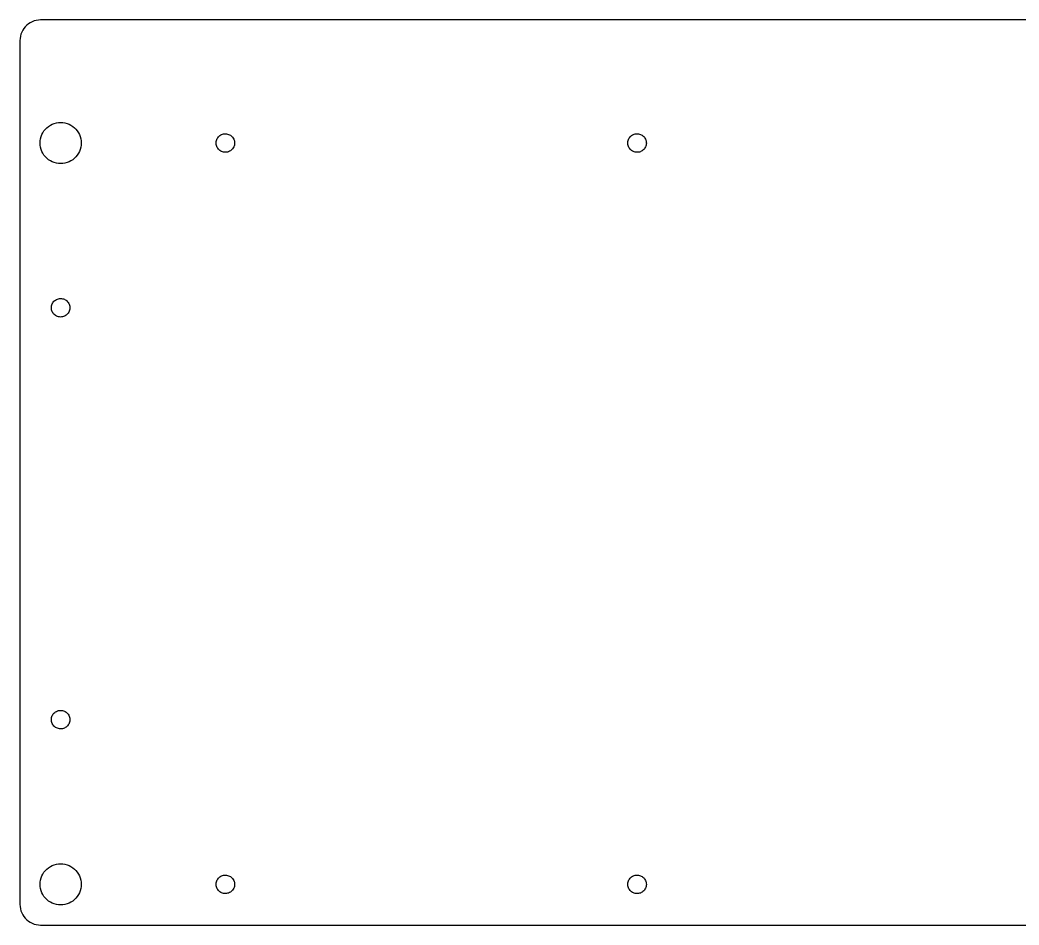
# Model space of a CAD drawing. Header units: metres. Extents: x -250 to 250, y -110 to 110.
# Drawn here: x -249.9 to -7.2, y -109.9 to 109.9 of the extents above; entities that cross this region are included whole.
import ezdxf

# ---------------------------------------------------------------- set-up
doc = ezdxf.new("R2010")
doc.units = ezdxf.units.M

msp = doc.modelspace()

# ---------------------------------------------------------------- linework, layer by layer
for p, q in [((-247.375, 109.205), (-247.814, 108.92)), ((-246.909, 109.443), (-247.375, 109.205)), ((-246.42, 109.63), (-246.909, 109.443)), ((-245.915, 109.766), (-246.42, 109.63)), ((-245.398, 109.848), (-245.915, 109.766)), ((-244.875, 109.875), (-245.398, 109.848)), ((244.875, 109.875), (-244.875, 109.875)), ((-249.443, 106.909), (-249.63, 106.42)), ((-249.205, 107.375), (-249.443, 106.909)), ((-248.92, 107.814), (-249.205, 107.375)), ((-248.591, 108.221), (-248.92, 107.814)), ((-248.221, 108.591), (-248.591, 108.221)), ((-247.814, 108.92), (-248.221, 108.591)), ((-249.848, 105.398), (-249.875, 104.875)), ((-249.875, 104.875), (-249.875, -104.875)), ((-249.766, 105.915), (-249.848, 105.398)), ((-249.63, 106.42), (-249.766, 105.915)), ((-241.04, 84.8907), (-240.523, 84.9726)), ((-240.523, 84.9726), (-240, 85)), ((-240, 85), (-239.477, 84.9726)), ((-239.477, 84.9726), (-238.96, 84.8907)), ((-244.568, 82.0337), (-244.33, 82.5)), ((-244.33, 82.5), (-244.045, 82.9389)), ((-244.045, 82.9389), (-243.716, 83.3456)), ((-243.716, 83.3456), (-243.346, 83.7157)), ((-243.346, 83.7157), (-242.939, 84.0451)), ((-242.939, 84.0451), (-242.5, 84.3301)), ((-242.5, 84.3301), (-242.034, 84.5677)), ((-242.034, 84.5677), (-241.545, 84.7553)), ((-241.545, 84.7553), (-241.04, 84.8907)), ((-238.96, 84.8907), (-238.455, 84.7553)), ((-238.455, 84.7553), (-237.966, 84.5677)), ((-237.966, 84.5677), (-237.5, 84.3301)), ((-237.5, 84.3301), (-237.061, 84.0451)), ((-237.061, 84.0451), (-236.654, 83.7157)), ((-236.654, 83.7157), (-236.284, 83.3456)), ((-236.284, 83.3456), (-235.955, 82.9389)), ((-235.955, 82.9389), (-235.67, 82.5)), ((-235.67, 82.5), (-235.432, 82.0337)), ((-245, 80), (-244.973, 80.5226)), ((-244.973, 80.5226), (-244.891, 81.0396)), ((-244.891, 81.0396), (-244.755, 81.5451)), ((-244.755, 81.5451), (-244.568, 82.0337)), ((-235.432, 82.0337), (-235.245, 81.5451)), ((-235.245, 81.5451), (-235.109, 81.0396)), ((-235.109, 81.0396), (-235.027, 80.5226)), ((-235.027, 80.5226), (-235, 80)), ((-202.247, 80.1239), (-202.219, 80.3703)), ((-202.247, 79.8761), (-202.247, 80.1239)), ((-202.219, 80.3703), (-202.165, 80.6122)), ((-202.165, 80.6122), (-202.085, 80.8467)), ((-202.085, 80.8467), (-201.979, 81.0709)), ((-201.979, 81.0709), (-201.849, 81.2821)), ((-201.849, 81.2821), (-201.697, 81.4777)), ((-201.697, 81.4777), (-201.524, 81.6554)), ((-201.524, 81.6554), (-201.333, 81.813)), ((-201.333, 81.813), (-201.125, 81.9485)), ((-201.125, 81.9485), (-200.904, 82.0605)), ((-200.904, 82.0605), (-200.672, 82.1474)), ((-200.672, 82.1474), (-200.431, 82.2083)), ((-200.431, 82.2083), (-200.186, 82.2423)), ((-200.186, 82.2423), (-199.938, 82.2491)), ((-199.938, 82.2491), (-199.691, 82.2287)), ((-199.691, 82.2287), (-199.448, 82.1812)), ((-199.448, 82.1812), (-199.211, 82.1071)), ((-199.211, 82.1071), (-198.984, 82.0076)), ((-198.984, 82.0076), (-198.769, 81.8836)), ((-198.769, 81.8836), (-198.57, 81.7368)), ((-198.57, 81.7368), (-198.387, 81.5689)), ((-198.387, 81.5689), (-198.224, 81.382)), ((-198.224, 81.382), (-198.083, 81.1783)), ((-198.083, 81.1783), (-197.965, 80.9602)), ((-197.965, 80.9602), (-197.872, 80.7306)), ((-197.872, 80.7306), (-197.804, 80.492)), ((-197.804, 80.492), (-197.764, 80.2475)), ((-197.764, 80.2475), (-197.75, 80)), ((-102.247, 80.1239), (-102.219, 80.3703)), ((-102.247, 79.8761), (-102.247, 80.1239)), ((-102.219, 80.3703), (-102.165, 80.6122)), ((-102.165, 80.6122), (-102.085, 80.8467)), ((-102.085, 80.8467), (-101.979, 81.0709)), ((-101.979, 81.0709), (-101.849, 81.2821)), ((-101.849, 81.2821), (-101.697, 81.4777)), ((-101.697, 81.4777), (-101.524, 81.6554)), ((-101.524, 81.6554), (-101.333, 81.813)), ((-101.333, 81.813), (-101.125, 81.9485)), ((-101.125, 81.9485), (-100.904, 82.0605)), ((-100.904, 82.0605), (-100.672, 82.1474)), ((-100.672, 82.1474), (-100.431, 82.2083)), ((-100.431, 82.2083), (-100.186, 82.2423)), ((-100.186, 82.2423), (-99.938, 82.2491)), ((-99.938, 82.2491), (-99.6909, 82.2287)), ((-99.6909, 82.2287), (-99.4476, 82.1812)), ((-99.4476, 82.1812), (-99.2111, 82.1071)), ((-99.2111, 82.1071), (-98.984, 82.0076)), ((-98.984, 82.0076), (-98.7694, 81.8836)), ((-98.7694, 81.8836), (-98.5696, 81.7368)), ((-98.5696, 81.7368), (-98.3872, 81.5689)), ((-98.3872, 81.5689), (-98.2244, 81.382)), ((-98.2244, 81.382), (-98.0832, 81.1783)), ((-98.0832, 81.1783), (-97.9652, 80.9602)), ((-97.9652, 80.9602), (-97.8719, 80.7306)), ((-97.8719, 80.7306), (-97.8045, 80.492)), ((-97.8045, 80.492), (-97.7637, 80.2475)), ((-97.7637, 80.2475), (-97.75, 80)), ((-244.973, 79.4774), (-245, 80)), ((-244.891, 78.9604), (-244.973, 79.4774)), ((-244.755, 78.4549), (-244.891, 78.9604)), ((-244.568, 77.9663), (-244.755, 78.4549)), ((-244.33, 77.5), (-244.568, 77.9663)), ((-235.432, 77.9663), (-235.67, 77.5)), ((-235.245, 78.4549), (-235.432, 77.9663)), ((-235.109, 78.9604), (-235.245, 78.4549)), ((-235.027, 79.4774), (-235.109, 78.9604)), ((-235, 80), (-235.027, 79.4774)), ((-202.219, 79.6297), (-202.247, 79.8761)), ((-202.165, 79.3878), (-202.219, 79.6297)), ((-202.085, 79.1533), (-202.165, 79.3878)), ((-201.979, 78.9291), (-202.085, 79.1533)), ((-201.849, 78.7179), (-201.979, 78.9291)), ((-201.697, 78.5223), (-201.849, 78.7179)), ((-201.524, 78.3446), (-201.697, 78.5223)), ((-201.333, 78.187), (-201.524, 78.3446)), ((-201.125, 78.0514), (-201.333, 78.187)), ((-200.904, 77.9395), (-201.125, 78.0514)), ((-200.672, 77.8526), (-200.904, 77.9395)), ((-200.431, 77.7917), (-200.672, 77.8526)), ((-200.186, 77.7577), (-200.431, 77.7917)), ((-199.938, 77.7509), (-200.186, 77.7577)), ((-199.691, 77.7713), (-199.938, 77.7509)), ((-199.448, 77.8188), (-199.691, 77.7713)), ((-199.211, 77.8929), (-199.448, 77.8188)), ((-198.984, 77.9924), (-199.211, 77.8929)), ((-198.769, 78.1164), (-198.984, 77.9924)), ((-198.57, 78.2632), (-198.769, 78.1164)), ((-198.387, 78.4311), (-198.57, 78.2632)), ((-198.224, 78.618), (-198.387, 78.4311)), ((-198.083, 78.8217), (-198.224, 78.618)), ((-197.965, 79.0397), (-198.083, 78.8217)), ((-197.872, 79.2694), (-197.965, 79.0397)), ((-197.804, 79.508), (-197.872, 79.2694)), ((-197.764, 79.7525), (-197.804, 79.508)), ((-197.75, 80), (-197.764, 79.7525)), ((-102.219, 79.6297), (-102.247, 79.8761)), ((-102.165, 79.3878), (-102.219, 79.6297)), ((-102.085, 79.1533), (-102.165, 79.3878)), ((-101.979, 78.9291), (-102.085, 79.1533)), ((-101.849, 78.7179), (-101.979, 78.9291)), ((-101.697, 78.5223), (-101.849, 78.7179)), ((-101.524, 78.3446), (-101.697, 78.5223)), ((-101.333, 78.187), (-101.524, 78.3446)), ((-101.125, 78.0514), (-101.333, 78.187)), ((-100.904, 77.9395), (-101.125, 78.0514)), ((-100.672, 77.8526), (-100.904, 77.9395)), ((-100.431, 77.7917), (-100.672, 77.8526)), ((-100.186, 77.7577), (-100.431, 77.7917)), ((-99.938, 77.7509), (-100.186, 77.7577)), ((-99.6909, 77.7713), (-99.938, 77.7509)), ((-99.4476, 77.8188), (-99.6909, 77.7713)), ((-99.2111, 77.8929), (-99.4476, 77.8188)), ((-98.984, 77.9924), (-99.2111, 77.8929)), ((-98.7694, 78.1164), (-98.984, 77.9924)), ((-98.5696, 78.2632), (-98.7694, 78.1164)), ((-98.3872, 78.4311), (-98.5696, 78.2632)), ((-98.2244, 78.618), (-98.3872, 78.4311)), ((-98.0832, 78.8217), (-98.2244, 78.618)), ((-97.9652, 79.0397), (-98.0832, 78.8217)), ((-97.8719, 79.2694), (-97.9652, 79.0397)), ((-97.8045, 79.508), (-97.8719, 79.2694)), ((-97.7637, 79.7525), (-97.8045, 79.508)), ((-97.75, 80), (-97.7637, 79.7525)), ((-244.045, 77.0611), (-244.33, 77.5)), ((-243.716, 76.6543), (-244.045, 77.0611)), ((-243.346, 76.2843), (-243.716, 76.6543)), ((-242.939, 75.9549), (-243.346, 76.2843)), ((-242.5, 75.6699), (-242.939, 75.9549)), ((-242.034, 75.4323), (-242.5, 75.6699)), ((-241.545, 75.2447), (-242.034, 75.4323)), ((-241.04, 75.1093), (-241.545, 75.2447)), ((-238.455, 75.2447), (-238.96, 75.1093)), ((-237.966, 75.4323), (-238.455, 75.2447)), ((-237.5, 75.6699), (-237.966, 75.4323)), ((-237.061, 75.9549), (-237.5, 75.6699)), ((-236.654, 76.2843), (-237.061, 75.9549)), ((-236.284, 76.6543), (-236.654, 76.2843)), ((-235.955, 77.0611), (-236.284, 76.6543)), ((-235.67, 77.5), (-235.955, 77.0611)), ((-240.523, 75.0274), (-241.04, 75.1093)), ((-240, 75), (-240.523, 75.0274)), ((-239.477, 75.0274), (-240, 75)), ((-238.96, 75.1093), (-239.477, 75.0274)), ((-241.917, 41.1783), (-241.776, 41.382)), ((-241.776, 41.382), (-241.613, 41.5689)), ((-241.613, 41.5689), (-241.43, 41.7368)), ((-241.43, 41.7368), (-241.231, 41.8836)), ((-241.231, 41.8836), (-241.016, 42.0076)), ((-241.016, 42.0076), (-240.789, 42.1071)), ((-240.789, 42.1071), (-240.552, 42.1812)), ((-240.552, 42.1812), (-240.309, 42.2287)), ((-240.309, 42.2287), (-240.062, 42.2491)), ((-240.062, 42.2491), (-239.814, 42.2423)), ((-239.814, 42.2423), (-239.569, 42.2083)), ((-239.569, 42.2083), (-239.328, 42.1474)), ((-239.328, 42.1474), (-239.096, 42.0605)), ((-239.096, 42.0605), (-238.875, 41.9485)), ((-238.875, 41.9485), (-238.667, 41.813)), ((-238.667, 41.813), (-238.476, 41.6554)), ((-238.476, 41.6554), (-238.303, 41.4777)), ((-238.303, 41.4777), (-238.151, 41.2821)), ((-238.151, 41.2821), (-238.021, 41.0709)), ((-242.25, 40), (-242.236, 40.2475)), ((-242.236, 39.7525), (-242.25, 40)), ((-242.236, 40.2475), (-242.196, 40.492)), ((-242.196, 39.508), (-242.236, 39.7525)), ((-242.196, 40.492), (-242.128, 40.7306)), ((-242.128, 39.2694), (-242.196, 39.508)), ((-242.128, 40.7306), (-242.035, 40.9602)), ((-242.035, 39.0397), (-242.128, 39.2694)), ((-242.035, 40.9602), (-241.917, 41.1783)), ((-241.917, 38.8217), (-242.035, 39.0397)), ((-241.776, 38.618), (-241.917, 38.8217)), ((-238.021, 38.9291), (-238.151, 38.7179)), ((-238.021, 41.0709), (-237.915, 40.8467)), ((-237.915, 39.1533), (-238.021, 38.9291)), ((-237.915, 40.8467), (-237.835, 40.6122)), ((-237.835, 39.3878), (-237.915, 39.1533)), ((-237.835, 40.6122), (-237.781, 40.3703)), ((-237.781, 39.6297), (-237.835, 39.3878)), ((-237.781, 40.3703), (-237.753, 40.1239)), ((-237.753, 39.8761), (-237.781, 39.6297)), ((-237.753, 40.1239), (-237.753, 39.8761)), ((-241.613, 38.4311), (-241.776, 38.618)), ((-241.43, 38.2632), (-241.613, 38.4311)), ((-241.231, 38.1164), (-241.43, 38.2632)), ((-241.016, 37.9924), (-241.231, 38.1164)), ((-240.789, 37.8928), (-241.016, 37.9924)), ((-240.552, 37.8188), (-240.789, 37.8928)), ((-240.309, 37.7713), (-240.552, 37.8188)), ((-240.062, 37.7509), (-240.309, 37.7713)), ((-239.814, 37.7577), (-240.062, 37.7509)), ((-239.569, 37.7917), (-239.814, 37.7577)), ((-239.328, 37.8526), (-239.569, 37.7917)), ((-239.096, 37.9395), (-239.328, 37.8526)), ((-238.875, 38.0514), (-239.096, 37.9395)), ((-238.667, 38.187), (-238.875, 38.0514)), ((-238.476, 38.3446), (-238.667, 38.187)), ((-238.303, 38.5223), (-238.476, 38.3446)), ((-238.151, 38.7179), (-238.303, 38.5223)), ((-241.43, -58.2632), (-241.231, -58.1164)), ((-241.231, -58.1164), (-241.016, -57.9924)), ((-241.016, -57.9924), (-240.789, -57.8928)), ((-240.789, -57.8928), (-240.552, -57.8188)), ((-240.552, -57.8188), (-240.309, -57.7713)), ((-240.309, -57.7713), (-240.062, -57.7509)), ((-240.062, -57.7509), (-239.814, -57.7577)), ((-239.814, -57.7577), (-239.569, -57.7917)), ((-239.569, -57.7917), (-239.328, -57.8526)), ((-239.328, -57.8526), (-239.096, -57.9395)), ((-239.096, -57.9395), (-238.875, -58.0514)), ((-238.875, -58.0514), (-238.667, -58.187)), ((-238.667, -58.187), (-238.476, -58.3446)), ((-242.25, -60), (-242.236, -59.7525)), ((-242.236, -60.2475), (-242.25, -60)), ((-242.236, -59.7525), (-242.196, -59.508)), ((-242.196, -60.492), (-242.236, -60.2475)), ((-242.196, -59.508), (-242.128, -59.2694)), ((-242.128, -60.7306), (-242.196, -60.492)), ((-242.128, -59.2694), (-242.035, -59.0397)), ((-242.035, -59.0397), (-241.917, -58.8217)), ((-241.917, -58.8217), (-241.776, -58.618)), ((-241.776, -58.618), (-241.613, -58.4311)), ((-241.613, -58.4311), (-241.43, -58.2632)), ((-238.476, -58.3446), (-238.303, -58.5223)), ((-238.303, -58.5223), (-238.151, -58.7179)), ((-238.151, -58.7179), (-238.021, -58.9291)), ((-238.021, -58.9291), (-237.915, -59.1533)), ((-237.915, -59.1533), (-237.835, -59.3878)), ((-237.835, -60.6122), (-237.915, -60.8467)), ((-237.835, -59.3878), (-237.781, -59.6297)), ((-237.781, -60.3703), (-237.835, -60.6122)), ((-237.781, -59.6297), (-237.753, -59.8761)), ((-237.753, -60.1239), (-237.781, -60.3703)), ((-237.753, -59.8761), (-237.753, -60.1239)), ((-242.035, -60.9602), (-242.128, -60.7306)), ((-241.917, -61.1783), (-242.035, -60.9602)), ((-241.776, -61.382), (-241.917, -61.1783)), ((-241.613, -61.5689), (-241.776, -61.382)), ((-241.43, -61.7368), (-241.613, -61.5689)), ((-241.231, -61.8836), (-241.43, -61.7368)), ((-241.016, -62.0076), (-241.231, -61.8836)), ((-240.789, -62.1071), (-241.016, -62.0076)), ((-240.552, -62.1812), (-240.789, -62.1071)), ((-240.309, -62.2287), (-240.552, -62.1812)), ((-240.062, -62.2491), (-240.309, -62.2287)), ((-239.814, -62.2423), (-240.062, -62.2491)), ((-239.569, -62.2083), (-239.814, -62.2423)), ((-239.328, -62.1474), (-239.569, -62.2083)), ((-239.096, -62.0605), (-239.328, -62.1474)), ((-238.875, -61.9485), (-239.096, -62.0605)), ((-238.667, -61.813), (-238.875, -61.9485)), ((-238.476, -61.6554), (-238.667, -61.813)), ((-238.303, -61.4777), (-238.476, -61.6554)), ((-238.151, -61.2821), (-238.303, -61.4777)), ((-238.021, -61.0709), (-238.151, -61.2821)), ((-237.915, -60.8467), (-238.021, -61.0709)), ((-244.045, -97.0611), (-243.716, -96.6543)), ((-243.716, -96.6543), (-243.346, -96.2843)), ((-243.346, -96.2843), (-242.939, -95.9549)), ((-242.939, -95.9549), (-242.5, -95.6699)), ((-242.5, -95.6699), (-242.034, -95.4323)), ((-242.034, -95.4323), (-241.545, -95.2447)), ((-241.545, -95.2447), (-241.04, -95.1093)), ((-241.04, -95.1093), (-240.523, -95.0274)), ((-240.523, -95.0274), (-240, -95)), ((-240, -95), (-239.477, -95.0274)), ((-239.477, -95.0274), (-238.96, -95.1093)), ((-238.96, -95.1093), (-238.455, -95.2447)), ((-238.455, -95.2447), (-237.966, -95.4323)), ((-237.966, -95.4323), (-237.5, -95.6699)), ((-237.5, -95.6699), (-237.061, -95.9549)), ((-237.061, -95.9549), (-236.654, -96.2843)), ((-236.654, -96.2843), (-236.284, -96.6543)), ((-236.284, -96.6543), (-235.955, -97.0611)), ((-245, -100), (-244.973, -99.4774)), ((-244.973, -99.4774), (-244.891, -98.9604)), ((-244.891, -98.9604), (-244.755, -98.4549)), ((-244.755, -98.4549), (-244.568, -97.9663)), ((-244.568, -97.9663), (-244.33, -97.5)), ((-244.33, -97.5), (-244.045, -97.0611)), ((-235.955, -97.0611), (-235.67, -97.5)), ((-235.67, -97.5), (-235.432, -97.9663)), ((-235.432, -97.9663), (-235.245, -98.4549)), ((-235.245, -98.4549), (-235.109, -98.9604)), ((-235.109, -98.9604), (-235.027, -99.4774)), ((-235.027, -99.4774), (-235, -100)), ((-202.219, -99.6297), (-202.165, -99.3878)), ((-202.165, -99.3878), (-202.085, -99.1533)), ((-202.085, -99.1533), (-201.979, -98.9291)), ((-201.979, -98.9291), (-201.849, -98.7179)), ((-201.849, -98.7179), (-201.697, -98.5223)), ((-201.697, -98.5223), (-201.524, -98.3446)), ((-201.524, -98.3446), (-201.333, -98.187)), ((-201.333, -98.187), (-201.125, -98.0514)), ((-201.125, -98.0514), (-200.904, -97.9395)), ((-200.904, -97.9395), (-200.672, -97.8526)), ((-200.672, -97.8526), (-200.431, -97.7917)), ((-200.431, -97.7917), (-200.186, -97.7577)), ((-200.186, -97.7577), (-199.938, -97.7509)), ((-199.938, -97.7509), (-199.691, -97.7713)), ((-199.691, -97.7713), (-199.448, -97.8188)), ((-199.448, -97.8188), (-199.211, -97.8929)), ((-199.211, -97.8929), (-198.984, -97.9924)), ((-198.984, -97.9924), (-198.769, -98.1164)), ((-198.769, -98.1164), (-198.57, -98.2632)), ((-198.57, -98.2632), (-198.387, -98.4311)), ((-198.387, -98.4311), (-198.224, -98.618)), ((-198.224, -98.618), (-198.083, -98.8217)), ((-198.083, -98.8217), (-197.965, -99.0397)), ((-197.965, -99.0397), (-197.872, -99.2694)), ((-197.872, -99.2694), (-197.804, -99.508)), ((-102.219, -99.6297), (-102.165, -99.3878)), ((-102.165, -99.3878), (-102.085, -99.1533)), ((-102.085, -99.1533), (-101.979, -98.9291)), ((-101.979, -98.9291), (-101.849, -98.7179)), ((-101.849, -98.7179), (-101.697, -98.5223)), ((-101.697, -98.5223), (-101.524, -98.3446)), ((-101.524, -98.3446), (-101.333, -98.187)), ((-101.333, -98.187), (-101.125, -98.0514)), ((-101.125, -98.0514), (-100.904, -97.9395)), ((-100.904, -97.9395), (-100.672, -97.8526)), ((-100.672, -97.8526), (-100.431, -97.7917)), ((-100.431, -97.7917), (-100.186, -97.7577)), ((-100.186, -97.7577), (-99.938, -97.7509)), ((-99.938, -97.7509), (-99.6909, -97.7713)), ((-99.6909, -97.7713), (-99.4476, -97.8188)), ((-99.4476, -97.8188), (-99.2111, -97.8929)), ((-99.2111, -97.8929), (-98.984, -97.9924)), ((-98.984, -97.9924), (-98.7694, -98.1164)), ((-98.7694, -98.1164), (-98.5696, -98.2632)), ((-98.5696, -98.2632), (-98.3872, -98.4311)), ((-98.3872, -98.4311), (-98.2244, -98.618)), ((-98.2244, -98.618), (-98.0832, -98.8217)), ((-98.0832, -98.8217), (-97.9652, -99.0397)), ((-97.9652, -99.0397), (-97.8719, -99.2694)), ((-97.8719, -99.2694), (-97.8045, -99.508)), ((-244.973, -100.523), (-245, -100)), ((-244.891, -101.04), (-244.973, -100.523)), ((-244.755, -101.545), (-244.891, -101.04)), ((-244.568, -102.034), (-244.755, -101.545)), ((-235.245, -101.545), (-235.432, -102.034)), ((-235.109, -101.04), (-235.245, -101.545)), ((-235.027, -100.523), (-235.109, -101.04)), ((-235, -100), (-235.027, -100.523)), ((-202.247, -99.8761), (-202.219, -99.6297)), ((-202.247, -100.124), (-202.247, -99.8761)), ((-202.219, -100.37), (-202.247, -100.124)), ((-202.165, -100.612), (-202.219, -100.37)), ((-202.085, -100.847), (-202.165, -100.612)), ((-201.979, -101.071), (-202.085, -100.847)), ((-201.849, -101.282), (-201.979, -101.071)), ((-201.697, -101.478), (-201.849, -101.282)), ((-201.524, -101.655), (-201.697, -101.478)), ((-201.333, -101.813), (-201.524, -101.655)), ((-201.125, -101.949), (-201.333, -101.813)), ((-198.769, -101.884), (-198.984, -102.008)), ((-198.57, -101.737), (-198.769, -101.884)), ((-198.387, -101.569), (-198.57, -101.737)), ((-198.224, -101.382), (-198.387, -101.569)), ((-198.083, -101.178), (-198.224, -101.382)), ((-197.965, -100.96), (-198.083, -101.178)), ((-197.872, -100.731), (-197.965, -100.96)), ((-197.804, -100.492), (-197.872, -100.731)), ((-197.804, -99.508), (-197.764, -99.7525)), ((-197.764, -100.248), (-197.804, -100.492)), ((-197.764, -99.7525), (-197.75, -100)), ((-197.75, -100), (-197.764, -100.248)), ((-102.247, -99.8761), (-102.219, -99.6297)), ((-102.247, -100.124), (-102.247, -99.8761)), ((-102.219, -100.37), (-102.247, -100.124)), ((-102.165, -100.612), (-102.219, -100.37)), ((-102.085, -100.847), (-102.165, -100.612)), ((-101.979, -101.071), (-102.085, -100.847)), ((-101.849, -101.282), (-101.979, -101.071)), ((-101.697, -101.478), (-101.849, -101.282)), ((-101.524, -101.655), (-101.697, -101.478)), ((-101.333, -101.813), (-101.524, -101.655)), ((-101.125, -101.949), (-101.333, -101.813)), ((-98.7694, -101.884), (-98.984, -102.008)), ((-98.5696, -101.737), (-98.7694, -101.884)), ((-98.3872, -101.569), (-98.5696, -101.737)), ((-98.2244, -101.382), (-98.3872, -101.569)), ((-98.0832, -101.178), (-98.2244, -101.382)), ((-97.9652, -100.96), (-98.0832, -101.178)), ((-97.8719, -100.731), (-97.9652, -100.96)), ((-97.8045, -100.492), (-97.8719, -100.731)), ((-97.8045, -99.508), (-97.7637, -99.7525)), ((-97.7637, -100.248), (-97.8045, -100.492)), ((-97.7637, -99.7525), (-97.75, -100)), ((-97.75, -100), (-97.7637, -100.248)), ((-244.33, -102.5), (-244.568, -102.034)), ((-244.045, -102.939), (-244.33, -102.5)), ((-243.716, -103.346), (-244.045, -102.939)), ((-243.346, -103.716), (-243.716, -103.346)), ((-242.939, -104.045), (-243.346, -103.716)), ((-242.5, -104.33), (-242.939, -104.045)), ((-242.034, -104.568), (-242.5, -104.33)), ((-237.5, -104.33), (-237.966, -104.568)), ((-237.061, -104.045), (-237.5, -104.33)), ((-236.654, -103.716), (-237.061, -104.045)), ((-236.284, -103.346), (-236.654, -103.716)), ((-235.955, -102.939), (-236.284, -103.346)), ((-235.67, -102.5), (-235.955, -102.939)), ((-235.432, -102.034), (-235.67, -102.5)), ((-200.904, -102.06), (-201.125, -101.949)), ((-200.672, -102.147), (-200.904, -102.06)), ((-200.431, -102.208), (-200.672, -102.147)), ((-200.186, -102.242), (-200.431, -102.208)), ((-199.938, -102.249), (-200.186, -102.242)), ((-199.691, -102.229), (-199.938, -102.249)), ((-199.448, -102.181), (-199.691, -102.229)), ((-199.211, -102.107), (-199.448, -102.181)), ((-198.984, -102.008), (-199.211, -102.107)), ((-100.904, -102.06), (-101.125, -101.949)), ((-100.672, -102.147), (-100.904, -102.06)), ((-100.431, -102.208), (-100.672, -102.147)), ((-100.186, -102.242), (-100.431, -102.208)), ((-99.938, -102.249), (-100.186, -102.242)), ((-99.6909, -102.229), (-99.938, -102.249)), ((-99.4476, -102.181), (-99.6909, -102.229)), ((-99.2111, -102.107), (-99.4476, -102.181)), ((-98.984, -102.008), (-99.2111, -102.107)), ((-249.875, -104.875), (-249.848, -105.398)), ((-249.848, -105.398), (-249.766, -105.915)), ((-249.766, -105.915), (-249.63, -106.42)), ((-249.63, -106.42), (-249.443, -106.909)), ((-241.545, -104.755), (-242.034, -104.568)), ((-241.04, -104.891), (-241.545, -104.755)), ((-240.523, -104.973), (-241.04, -104.891)), ((-240, -105), (-240.523, -104.973)), ((-239.477, -104.973), (-240, -105)), ((-238.96, -104.891), (-239.477, -104.973)), ((-238.455, -104.755), (-238.96, -104.891)), ((-237.966, -104.568), (-238.455, -104.755)), ((-249.443, -106.909), (-249.205, -107.375)), ((-249.205, -107.375), (-248.92, -107.814)), ((-248.92, -107.814), (-248.591, -108.221)), ((-248.591, -108.221), (-248.221, -108.591)), ((-248.221, -108.591), (-247.814, -108.92)), ((-247.814, -108.92), (-247.375, -109.205)), ((-247.375, -109.205), (-246.909, -109.443)), ((-246.909, -109.443), (-246.42, -109.63)), ((-246.42, -109.63), (-245.915, -109.766)), ((-245.915, -109.766), (-245.398, -109.848)), ((-245.398, -109.848), (-244.875, -109.875)), ((-244.875, -109.875), (244.875, -109.875))]:
    msp.add_line(p, q)

doc.saveas('drawing.dxf')
